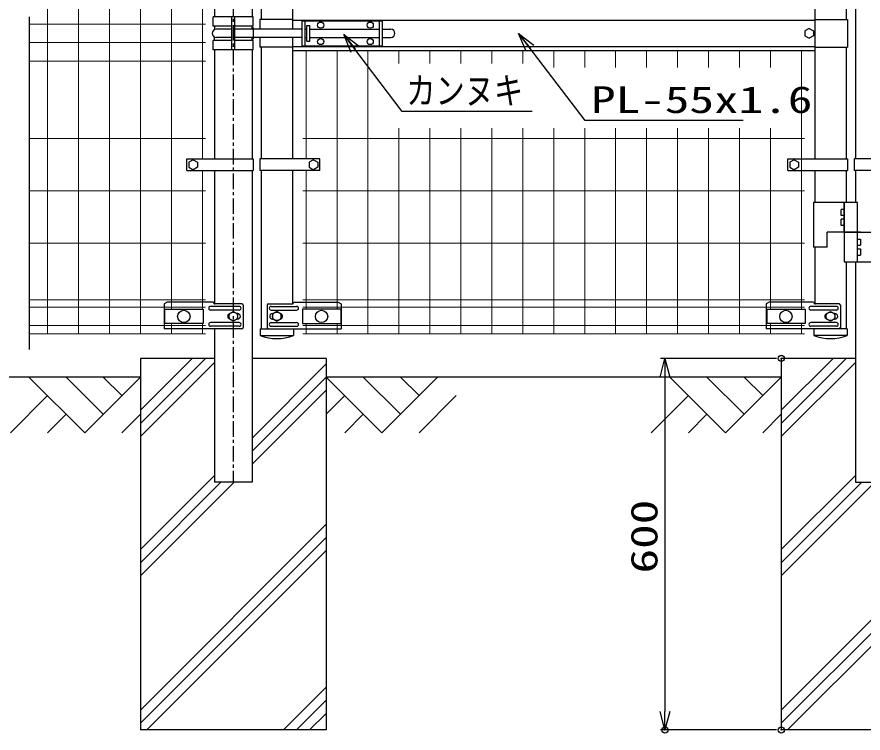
# Model space of a CAD drawing. Units: millimetres, scale not verified. Extents: x -4455 to 4455, y -3150 to 3150.
# Drawn here: x -3108 to -1742, y -956 to 200 of the extents above; entities that cross this region are included whole.
import ezdxf
from ezdxf.enums import TextEntityAlignment as Align

# ---------------------------------------------------------------- set-up
doc = ezdxf.new("R2010")
doc.units = ezdxf.units.MM
doc.header["$LTSCALE"] = 20
doc.header["$PDMODE"] = 32
doc.header["$PDSIZE"] = 10
doc.linetypes.add('USER1', pattern=[2, 1.25, -0.25, 0.25, -0.25])
for name, color, linetype, lineweight in [('0-0_1', 7, 'Continuous', 25), ('0-1_0', 7, 'Continuous', 25), ('0-4_EXTCNT-LMEC0', 1, 'Continuous', 25), ('0-5_LAYER04', 7, 'Continuous', 25), ('0-9_2', 7, 'Continuous', 25), ('0-A_D-STR2', 7, 'Continuous', 13)]:
    doc.layers.add(name, color=color, linetype=linetype, lineweight=lineweight)
doc.layers.add('0-2_DEFPOINTS', color=7, linetype='Continuous')
doc.styles.add('ＭＳ ゴシック', font='')
doc.styles.get('ＭＳ ゴシック').set_extended_font_data('MS Gothic')

# ---------------------------------------------------------------- blocks, each defined once
blk = doc.blocks.new('_Open30')
at = {"layer": '0-1_0', "color": 1}
blk.add_line((0, 0), (-20, 0), dxfattribs=at)
blk.add_lwpolyline([(-20, 5.36), (0, 0), (-20, -5.36)], dxfattribs=at)

msp = doc.modelspace()

# ---------------------------------------------------------------- linework, layer by layer
at = {"layer": '0-0_1', "color": 3, "linetype": 'USER1'}
msp.add_line((-2758.85, 787.32), (-2758.85, -551.15), dxfattribs=at)
at = {"layer": '0-0_1'}
for p, q in [((-2789.1, 376.6), (-2789.1, 200.35)), ((-2728.6, 376.6), (-2728.6, 200.35)), ((-2713.85, 376.61), (-2713.85, 196.35)), ((-2663.05, 376.61), (-2663.05, 180.35)), ((-1819.65, 376.61), (-1819.65, -28.91)), ((-1768.85, 376.61), (-1768.85, 196.35)), ((-1754.1, 376.6), (-1754.1, -28.9)), ((-2791.1, 185.35), (-2791.1, 200.35)), ((-2726.6, 200.35), (-2791.1, 200.35)), ((-2761.35, 147.35), (-2761.35, 200.35)), ((-2756.35, 147.35), (-2756.35, 200.35)), ((-2726.6, 185.35), (-2726.6, 200.35)), ((-2715.85, 196.35), (-2715.85, 180.35)), ((-2663.05, 196.35), (-2715.85, 196.35)), ((-2663.05, 195.35), (-1819.65, 195.35)), ((-2647.75, 193.85), (-2517.75, 193.85)), ((-2647.75, 153.85), (-2647.75, 193.85)), ((-2642.75, 153.85), (-2642.75, 193.85)), ((-2522.75, 153.85), (-2522.75, 193.85)), ((-2517.75, 153.85), (-2517.75, 193.85)), ((-1819.65, 196.35), (-1766.85, 196.35)), ((-1766.85, 196.35), (-1766.85, 151.35)), ((-2761.35, 185.35), (-2791.1, 185.35)), ((-2789.1, 185.35), (-2789.1, 179.69)), ((-2761.35, 180.35), (-2786.25, 180.35)), ((-2726.6, 185.35), (-2756.35, 185.35)), ((-2647.75, 180.35), (-2756.35, 180.35)), ((-2728.6, 180.35), (-2728.6, 185.35)), ((-2726.6, 183.35), (-2726.6, 164.35)), ((-2642.75, 180.35), (-2640.25, 180.35)), ((-2640.25, 186.35), (-2635.25, 186.35)), ((-2640.25, 161.35), (-2640.25, 186.35)), ((-2635.25, 161.35), (-2635.25, 186.35)), ((-2635.25, 180.35), (-2522.75, 180.35)), ((-2517.75, 180.35), (-2504.25, 180.35)), ((-1828.95, 181.85), (-1835.87, 177.85)), ((-1835.87, 177.85), (-1835.87, 169.85)), ((-1828.95, 181.85), (-1822.02, 177.85)), ((-1822.02, 177.85), (-1822.02, 169.85)), ((-2789.1, 162.35), (-2789.1, 168.01)), ((-2761.35, 167.35), (-2786.25, 167.35)), ((-2647.75, 167.35), (-2756.35, 167.35)), ((-2728.6, 162.35), (-2728.6, 167.35)), ((-2715.85, 167.35), (-2715.85, 151.35)), ((-2663.05, 167.35), (-2663.05, -28.91)), ((-2642.75, 167.35), (-2640.25, 167.35)), ((-2635.25, 167.35), (-2522.75, 167.35)), ((-2517.75, 167.35), (-2504.25, 167.35)), ((-1835.87, 169.85), (-1828.95, 165.85)), ((-1822.02, 169.85), (-1828.95, 165.85)), ((-2761.35, 162.35), (-2791.1, 162.35)), ((-2791.1, 147.35), (-2791.1, 162.35)), ((-2726.6, 162.35), (-2756.35, 162.35)), ((-2726.6, 147.35), (-2726.6, 162.35)), ((-2663.05, 151.35), (-2715.85, 151.35)), ((-2713.85, 151.35), (-2713.85, -28.91)), ((-2663.05, 152.35), (-1819.65, 152.35)), ((-2647.75, 153.85), (-2517.75, 153.85)), ((-2640.25, 161.35), (-2635.25, 161.35)), ((-1819.65, 151.35), (-1766.85, 151.35)), ((-1768.85, 151.35), (-1768.85, -28.91)), ((-2726.6, 147.35), (-2791.1, 147.35)), ((-2789.1, 147.35), (-2789.1, -28.9)), ((-2728.6, 147.35), (-2728.6, -28.9)), ((-2663.05, 146.35), (-1819.65, 146.35)), ((-2833.85, -47.9), (-2833.85, -28.9)), ((-2833.85, -28.9), (-2726.6, -28.9)), ((-2823.7, -30.4), (-2830.62, -34.4)), ((-2830.62, -34.4), (-2830.62, -42.4)), ((-2823.7, -30.4), (-2816.77, -34.4)), ((-2816.77, -34.4), (-2816.77, -42.4)), ((-2726.6, -28.9), (-2726.6, -47.9)), ((-2619.35, -28.91), (-2716.03, -28.91)), ((-2716.03, -28.91), (-2716.03, -47.89)), ((-2629.5, -30.4), (-2636.42, -34.4)), ((-2636.42, -34.4), (-2636.42, -42.4)), ((-2629.5, -30.4), (-2622.57, -34.4)), ((-2622.57, -34.4), (-2622.57, -42.4)), ((-2619.35, -47.9), (-2619.35, -28.9)), ((-1863.35, -47.9), (-1863.35, -28.9)), ((-1863.35, -28.91), (-1766.66, -28.91)), ((-1853.2, -30.4), (-1846.27, -34.4)), ((-1846.27, -34.4), (-1846.27, -42.4)), ((-1766.66, -28.91), (-1766.66, -47.89)), ((-1756.1, -28.9), (-1756.1, -47.9)), ((-1648.85, -28.9), (-1756.1, -28.9)), ((-2833.85, -47.9), (-2726.6, -47.9)), ((-2830.62, -42.4), (-2823.7, -46.4)), ((-2816.77, -42.4), (-2823.7, -46.4)), ((-2789.1, -47.9), (-2789.1, -262.95)), ((-2728.6, -47.9), (-2728.6, -551.15)), ((-2619.35, -47.89), (-2716.03, -47.89)), ((-2713.85, -47.89), (-2713.85, -303.15)), ((-2663.05, -47.89), (-2663.05, -262.95)), ((-2636.42, -42.4), (-2629.5, -46.4)), ((-2622.57, -42.4), (-2629.5, -46.4)), ((-1863.35, -47.89), (-1766.66, -47.89)), ((-1860.12, -42.4), (-1853.2, -46.4)), ((-1846.27, -42.4), (-1853.2, -46.4)), ((-1819.65, -47.89), (-1819.65, -99.4)), ((-1768.85, -47.89), (-1768.85, -99.4)), ((-1648.85, -47.9), (-1756.1, -47.9)), ((-1754.1, -47.9), (-1754.1, -99.4)), ((-1821.65, -99.4), (-1821.65, -171.4)), ((-1750.75, -99.4), (-1821.65, -99.4)), ((-1772.2, -99.4), (-1772.2, -195.4)), ((-1772.2, -147.4), (-1772.2, -99.4)), ((-1750.75, -195.4), (-1750.75, -99.4)), ((-1777.2, -120.4), (-1777.2, -110.4)), ((-1772.2, -110.4), (-1777.2, -110.4)), ((-1772.2, -120.4), (-1777.2, -120.4)), ((-1772.2, -126.4), (-1777.2, -126.4)), ((-1800, -171.4), (-1800, -147.4)), ((-1745.9, -147.4), (-1800, -147.4)), ((-1772.2, -147.4), (-1718.1, -147.4)), ((-1750.75, -158.4), (-1745.75, -158.4)), ((-1745.75, -158.4), (-1745.75, -168.4)), ((-1800, -171.4), (-1821.65, -171.4)), ((-1819.65, -171.4), (-1819.65, -262.95)), ((-1750.75, -168.4), (-1745.75, -168.4)), ((-1750.75, -174.4), (-1745.75, -174.4)), ((-1745.75, -174.4), (-1745.75, -184.4)), ((-1750.75, -184.4), (-1745.75, -184.4)), ((-1772.2, -195.4), (-1691.6, -195.4)), ((-1768.85, -195.4), (-1768.85, -303.15)), ((-1754.1, -195.4), (-1754.1, -551.15)), ((-2865.59, -260.15), (-2870.59, -263.15)), ((-2870.59, -263.15), (-2870.59, -269.9)), ((-2870.59, -269.9), (-2870.59, -303.15)), ((-2791.01, -260.15), (-2865.59, -260.15)), ((-2749.41, -267.15), (-2795.59, -267.15)), ((-2749.41, -273.15), (-2795.59, -273.15)), ((-2745.05, -263.15), (-2788.01, -263.15)), ((-2743.05, -265.15), (-2743.05, -301.15)), ((-2704.24, -265.15), (-2704.24, -301.15)), ((-2702.24, -263.15), (-2664.13, -263.15)), ((-2697.88, -267.15), (-2656.55, -267.15)), ((-2697.88, -273.15), (-2656.55, -273.15)), ((-2661.13, -260.15), (-2589.45, -260.15)), ((-2589.45, -260.15), (-2584.45, -263.15)), ((-2584.45, -263.15), (-2584.45, -269.9)), ((-2584.45, -269.9), (-2584.45, -291.15)), ((-1893.24, -260.15), (-1898.24, -263.15)), ((-1898.24, -263.15), (-1898.24, -269.9)), ((-1898.24, -269.9), (-1898.24, -303.15)), ((-1821.56, -260.15), (-1893.24, -260.15)), ((-1784.81, -267.15), (-1826.14, -267.15)), ((-1784.81, -273.15), (-1826.14, -273.15)), ((-1780.45, -263.15), (-1818.56, -263.15)), ((-1778.45, -265.15), (-1778.45, -301.15)), ((-2751.76, -278.65), (-2752.78, -278.65)), ((-2695.54, -278.65), (-2694.51, -278.65)), ((-1787.16, -278.65), (-1788.18, -278.65)), ((-2749.41, -293.15), (-2795.59, -293.15)), ((-2749.41, -299.15), (-2795.59, -299.15)), ((-2751.76, -287.65), (-2752.78, -287.65)), ((-2697.88, -293.15), (-2656.55, -293.15)), ((-2697.88, -299.15), (-2656.55, -299.15)), ((-2695.54, -287.65), (-2694.51, -287.65)), ((-2584.45, -291.15), (-2584.45, -303.15)), ((-1784.81, -293.15), (-1826.14, -293.15)), ((-1784.81, -299.15), (-1826.14, -299.15)), ((-1787.16, -287.65), (-1788.18, -287.65)), ((-2745.05, -303.15), (-2870.59, -303.15)), ((-2789.1, -303.15), (-2789.1, -551.15)), ((-2702.24, -303.15), (-2584.45, -303.15)), ((-1780.45, -303.15), (-1898.24, -303.15)), ((-2908.85, -351.15), (-2908.85, -951.15)), ((-2789.1, -351.15), (-2908.85, -351.15)), ((-2608.85, -351.15), (-2728.6, -351.15)), ((-2608.85, -351.15), (-2608.85, -951.15)), ((-1873.85, -351.15), (-1873.85, -951.15)), ((-1754.1, -351.15), (-1873.85, -351.15)), ((-2908.85, -381.15), (-3294.06, -381.15)), ((-1873.85, -381.15), (-2608.85, -381.15)), ((-2728.6, -551.15), (-2789.1, -551.15)), ((-1754.1, -551.15), (-1693.6, -551.15)), ((-2608.85, -951.15), (-2908.85, -951.15)), ((-1573.85, -951.15), (-1873.85, -951.15))]:
    msp.add_line(p, q, dxfattribs=at)
at = {"layer": '0-0_1', "color": 2}
for p, q in [((-2825.06, -351.15), (-2908.85, -434.94)), ((-2908.85, -456.15), (-2803.85, -351.15)), ((-1790.06, -351.15), (-1873.85, -434.94)), ((-1873.85, -456.15), (-1768.85, -351.15)), ((-2789.1, -357.61), (-2908.85, -477.36)), ((-2608.85, -359.94), (-2728.6, -479.69)), ((-1754.1, -357.61), (-1873.85, -477.36)), ((-2728.6, -500.9), (-2608.85, -381.15)), ((-2608.85, -402.36), (-2728.6, -522.11)), ((-2789.1, -540.19), (-2908.85, -659.94)), ((-1754.1, -540.19), (-1873.85, -659.94)), ((-2908.85, -681.15), (-2778.85, -551.15)), ((-2757.63, -551.15), (-2908.85, -702.36)), ((-1873.85, -681.15), (-1743.85, -551.15)), ((-1722.63, -551.15), (-1873.85, -702.36)), ((-2608.85, -618.98), (-2908.85, -918.98)), ((-1573.85, -618.98), (-1873.85, -918.98)), ((-2908.85, -940.19), (-2608.85, -640.19)), ((-1873.85, -940.19), (-1573.85, -640.19)), ((-2608.85, -661.41), (-2898.59, -951.15)), ((-1573.85, -661.41), (-1863.59, -951.15)), ((-2608.85, -881.98), (-2678.01, -951.15)), ((-2656.8, -951.15), (-2608.85, -903.19)), ((-2608.85, -924.41), (-2635.59, -951.15))]:
    msp.add_line(p, q, dxfattribs=at)
at = {"layer": '0-0_1', "color": 4}
for p, q in [((-3088.85, -381.15), (-2998.85, -471.15)), ((-3028.85, -381.15), (-2968.85, -441.15)), ((-2908.85, -381.15), (-2998.85, -471.15)), ((-2968.85, -381.15), (-2938.85, -411.15)), ((-2608.85, -381.15), (-2518.85, -471.15)), ((-2548.85, -381.15), (-2488.85, -441.15)), ((-2428.85, -381.15), (-2518.85, -471.15)), ((-2488.85, -381.15), (-2458.85, -411.15)), ((-2053.85, -381.15), (-1963.85, -471.15)), ((-1993.85, -381.15), (-1933.85, -441.15)), ((-1873.85, -381.15), (-1963.85, -471.15)), ((-1933.85, -381.15), (-1903.85, -411.15)), ((-3058.85, -411.15), (-3118.85, -471.15)), ((-2578.85, -411.15), (-2608.85, -441.15)), ((-2398.85, -411.15), (-2458.85, -471.15)), ((-2023.85, -411.15), (-2083.85, -471.15)), ((-3028.85, -441.15), (-3058.85, -471.15)), ((-2908.85, -441.15), (-2938.85, -471.15)), ((-2548.85, -441.15), (-2578.85, -471.15)), ((-1993.85, -441.15), (-2023.85, -471.15)), ((-1873.85, -441.15), (-1903.85, -471.15))]:
    msp.add_line(p, q, dxfattribs=at)
at = {"layer": '0-0_1'}
for points in [[(-1853.2, -30.4), (-1860.12, -34.4), (-1860.12, -42.4)], [(-1772.2, -136.4), (-1777.2, -136.4), (-1777.2, -126.4)]]:
    msp.add_lwpolyline(points, dxfattribs=at)
for centre in [(-2617.75, 187.1), (-2537.75, 187.1), (-2617.75, 160.6), (-2537.75, 160.6)]:
    msp.add_circle(centre, 5, dxfattribs=at)
for centre, radius, start, end in [((-2786.25, 173.85), 6.5, 90, 270), ((-2504.25, 173.85), 6.5, 270, 90), ((-2795.59, -270.15), 3, 90, 270), ((-2788.01, -260.15), 3, 180, 270), ((-2749.41, -270.15), 3, 270, 90), ((-2745.05, -265.15), 2, 0, 90), ((-2702.24, -265.15), 2, 90, 180), ((-2697.88, -270.15), 3, 90, 270), ((-2664.13, -260.15), 3, 270, 0), ((-2656.55, -270.15), 3, 270, 90), ((-1826.14, -270.15), 3, 90, 270), ((-1818.56, -260.15), 3, 180, 270), ((-1784.81, -270.15), 3, 270, 90), ((-1780.45, -265.15), 2, 0, 90), ((-2763.52, -283.15), 4.5, 120.08078, 239.91922), ((-2751.76, -283.15), 4.5, 270, 90), ((-2695.54, -283.15), 4.5, 90, 270), ((-2683.77, -283.15), 4.5, 299.99991, 60.0015), ((-1798.92, -283.15), 4.5, 119.9985, 240.00009), ((-1787.16, -283.15), 4.5, 270, 90), ((-2795.59, -296.15), 3, 90, 270), ((-2749.41, -296.15), 3, 270, 90), ((-2697.88, -296.15), 3, 90, 270), ((-2656.55, -296.15), 3, 270, 90), ((-1826.14, -296.15), 3, 90, 270), ((-1784.81, -296.15), 3, 270, 90), ((-2745.05, -301.15), 2, 270, 0), ((-2702.24, -301.15), 2, 180, 270), ((-1780.45, -301.15), 2, 270, 0)]:
    msp.add_arc(centre, radius, start, end, dxfattribs=at)
at = {"layer": '0-1_0'}
for p, q in [((-2869.7, -271.81), (-2869.7, -294.81)), ((-2869.7, -271.81), (-2807.7, -271.81)), ((-2807.7, -271.81), (-2807.7, -294.81)), ((-2647.35, -271.81), (-2647.35, -294.81)), ((-2585.35, -271.81), (-2647.35, -271.81)), ((-2585.35, -271.81), (-2585.35, -294.81)), ((-1897.35, -271.81), (-1897.35, -294.81)), ((-1897.35, -271.81), (-1835.35, -271.81)), ((-2807.7, -294.81), (-2869.7, -294.81)), ((-2647.35, -294.81), (-2585.35, -294.81))]:
    msp.add_line(p, q, dxfattribs=at)
at = {"layer": '0-1_0', "color": 1}
for p, q in [((-1881.35, -351.15), (-2069.15, -351.15)), ((-2061.65, -381.15), (-2061.65, -921.15)), ((-1881.35, -951.15), (-2069.15, -951.15))]:
    msp.add_line(p, q, dxfattribs=at)
at = {"layer": '0-1_0'}
for points in [[(-2275.96, 47.66), (-2486.28, 47.66), (-2579.1, 170.22)], [(-1935.14, 33.06), (-2190.64, 33.06), (-2296.84, 171.96)], [(-1835.35, -271.81), (-1835.35, -294.81), (-1897.35, -294.81)]]:
    msp.add_lwpolyline(points, dxfattribs=at)
for centre in [(-2838.7, -283.31), (-2616.35, -283.31), (-1866.35, -283.31)]:
    msp.add_circle(centre, 10.01, dxfattribs=at)
at = {"layer": '0-2_DEFPOINTS'}
for p in [(-1873.85, -351.15), (-2061.65, -951.15), (-1873.85, -951.15)]:
    msp.add_point(p, dxfattribs=at)
at = {"layer": '0-4_EXTCNT-LMEC0', "color": 4}
msp.add_line((-3088.7, 200.4), (-3088.7, -336.54), dxfattribs=at)
at = {"layer": '0-5_LAYER04'}
for p, q in [((-2715.35, -303.15), (-2715.35, -314.15)), ((-2715.35, -303.15), (-2661.55, -303.15)), ((-2715.35, -314.15), (-2661.55, -314.15)), ((-2661.55, -303.15), (-2661.55, -314.15)), ((-1767.35, -303.15), (-1821.15, -303.15)), ((-1821.15, -303.15), (-1821.15, -314.15))]:
    msp.add_line(p, q, dxfattribs=at)
msp.add_lwpolyline([(-1767.35, -303.15), (-1767.35, -314.15), (-1821.15, -314.15)], dxfattribs=at)
for centre in [(-2688.45, -244.29), (-1794.25, -244.29)]:
    msp.add_arc(centre, 74.86, 248.94141, 291.05859, dxfattribs=at)
at = {"layer": '0-9_2'}
for p, q in [((-2765.77, -279.15), (-2758.85, -275.15)), ((-2765.77, -287.15), (-2765.77, -279.15)), ((-2695.37, -279.15), (-2695.37, -287.15)), ((-2681.52, -287.15), (-2681.52, -279.15)), ((-1801.17, -287.15), (-1801.17, -279.15)), ((-1787.32, -279.15), (-1787.32, -287.15)), ((-2758.85, -291.15), (-2765.77, -287.15)), ((-2751.92, -287.15), (-2758.85, -291.15)), ((-2695.37, -287.15), (-2688.45, -291.15)), ((-2688.45, -291.15), (-2681.52, -287.15)), ((-1794.25, -291.15), (-1801.17, -287.15)), ((-1787.32, -287.15), (-1794.25, -291.15))]:
    msp.add_line(p, q, dxfattribs=at)
for points in [[(-2758.85, -275.15), (-2751.92, -279.15), (-2751.92, -287.15)], [(-2681.52, -279.15), (-2688.45, -275.15), (-2695.37, -279.15)], [(-1801.17, -279.15), (-1794.25, -275.15), (-1787.32, -279.15)]]:
    msp.add_lwpolyline(points, dxfattribs=at)
for centre in [(-2758.85, -283.15), (-2688.45, -283.15), (-1794.25, -283.15)]:
    msp.add_circle(centre, 6.93, dxfattribs=at)
at = {"layer": '0-A_D-STR2'}
for p, q in [((-3058.85, -311.15), (-3058.85, 658.85)), ((-3008.85, -311.15), (-3008.85, 658.85)), ((-2958.85, -311.15), (-2958.85, 658.85)), ((-2908.85, -311.15), (-2908.85, 658.85)), ((-2858.85, -271.81), (-2858.85, 618.6)), ((-2808.85, -28.9), (-2808.85, 376.6)), ((-3088.7, 188.85), (-2803.85, 188.85)), ((-3088.7, 158.85), (-2803.85, 158.85)), ((-2641.35, 146.35), (-2641.35, -28.91)), ((-2591.35, -271.81), (-2591.35, 146.35)), ((-2541.35, -311.15), (-2541.35, 146.35)), ((-2491.35, 125.01), (-2491.35, 146.35)), ((-2441.35, 125.01), (-2441.35, 146.35)), ((-2391.35, 125.01), (-2391.35, 146.35)), ((-2341.35, 125.01), (-2341.35, 146.35)), ((-2291.35, 125.01), (-2291.35, 146.35)), ((-2241.35, 118.61), (-2241.35, 146.35)), ((-2191.35, 118.61), (-2191.35, 146.35)), ((-2141.35, 118.61), (-2141.35, 146.35)), ((-2091.35, 118.61), (-2091.35, 146.35)), ((-2041.35, 118.61), (-2041.35, 146.35)), ((-1991.35, 118.61), (-1991.35, 146.35)), ((-1941.35, 118.61), (-1941.35, 146.35)), ((-1891.35, 118.61), (-1891.35, 146.35)), ((-1841.35, -271.81), (-1841.35, 146.35)), ((-3088.7, 128.85), (-2803.85, 128.85)), ((-2491.35, -311.15), (-2491.35, 20.55)), ((-2441.35, -311.15), (-2441.35, 20.55)), ((-2391.35, -311.15), (-2391.35, 20.55)), ((-2341.35, -311.15), (-2341.35, 20.55)), ((-2291.35, -311.15), (-2291.35, 20.55)), ((-2241.35, -311.15), (-2241.35, 20.55)), ((-2191.35, -311.15), (-2191.35, 20.55)), ((-2141.35, -311.15), (-2141.35, 20.55)), ((-2091.35, -311.15), (-2091.35, 20.55)), ((-2041.35, -311.15), (-2041.35, 20.55)), ((-1991.35, -311.15), (-1991.35, 20.55)), ((-1941.35, -311.15), (-1941.35, 20.55)), ((-1891.35, -271.81), (-1891.35, 20.55)), ((-3088.7, 3.85), (-2803.85, 3.85)), ((-1836.35, 3.85), (-2646.35, 3.85)), ((-2808.85, -271.81), (-2808.85, -47.9)), ((-2641.35, -271.81), (-2641.35, -47.89)), ((-3088.7, -80.65), (-2803.85, -80.65)), ((-1836.35, -80.65), (-2646.35, -80.65)), ((-3088.7, -165.15), (-2803.85, -165.15)), ((-1836.35, -165.15), (-2646.35, -165.15)), ((-3088.7, -256.39), (-2803.85, -256.39)), ((-1836.35, -256.39), (-2646.35, -256.39)), ((-3088.7, -268.25), (-2803.85, -268.25)), ((-1836.35, -268.25), (-2646.35, -268.25)), ((-3088.7, -298.05), (-2803.85, -298.05)), ((-2858.85, -311.15), (-2858.85, -294.81)), ((-2858.85, -311.15), (-2858.85, -294.81)), ((-2808.85, -311.15), (-2808.85, -294.81)), ((-1836.35, -298.05), (-2646.35, -298.05)), ((-2641.35, -311.15), (-2641.35, -294.81)), ((-2591.35, -311.15), (-2591.35, -294.81)), ((-1891.35, -311.15), (-1891.35, -294.81)), ((-1841.35, -311.15), (-1841.35, -294.81)), ((-3088.7, -311.15), (-2803.85, -311.15)), ((-1836.35, -311.15), (-2646.35, -311.15))]:
    msp.add_line(p, q, dxfattribs=at)

# ---------------------------------------------------------------- block references
at = {"layer": '0-1_0', "xscale": 1.5, "yscale": 1.5}
for p, rotation in [((-2298.06, 173.53), 127.91785), ((-2580.32, 171.8), 127.72721), ((-2061.65, -351.15), 90), ((-2061.65, -951.15), 270)]:
    msp.add_blockref('_Open30', p, dxfattribs=dict(at, rotation=rotation))

# ---------------------------------------------------------------- texts
at = {"layer": '0-1_0', "color": 3, "style": 'ＭＳ ゴシック'}
for s, width, p in [('カンヌキ', 0.8, (-2479.48, 46.83)), ('PL-55x1.6', 1.35, (-2181.14, 32.23))]:
    msp.add_text(s, height=43.26, dxfattribs=dict(at, width=width)).set_placement(p, align=Align.BOTTOM_LEFT)
at = {"layer": '0-1_0', "color": 3, "style": 'ＭＳ ゴシック', "width": 1.35}
msp.add_text('600', height=43.26, rotation=90, dxfattribs=at).set_placement((-2060.83, -698.4), align=Align.BOTTOM_LEFT)

doc.saveas('drawing.dxf')
